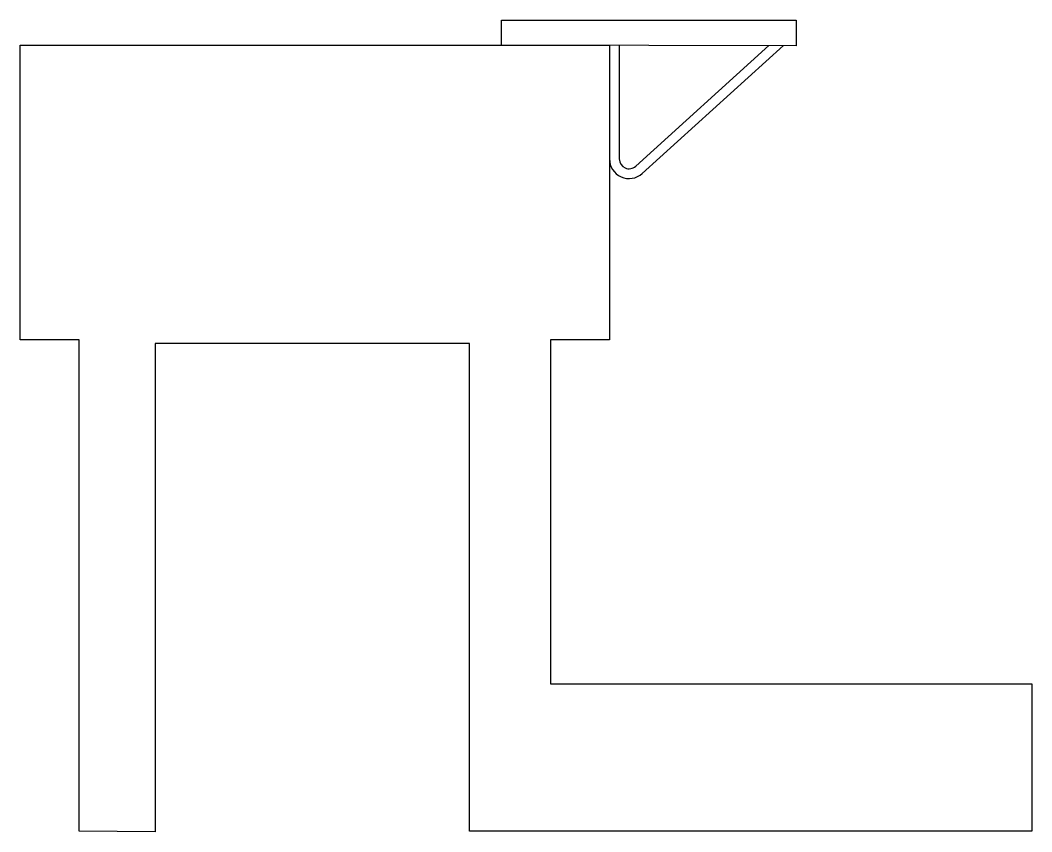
# Model space of a CAD drawing. Extents: x -1030 to 0, y -1 to 825.
import ezdxf

# ---------------------------------------------------------------- set-up
doc = ezdxf.new("R2010")
doc.units = 0
doc.header["$LTSCALE"] = 50
doc.layers.get('0').update_dxf_attribs({"linetype": 'CONTINUOUS'})

msp = doc.modelspace()

# ---------------------------------------------------------------- linework, layer by layer
at = {"color": 0}
for points in [[(-540, 800), (-540, 825.2), (-240, 825.2), (-240, 799.2)], [(-970, 0), (-970, 500), (-1030, 500), (-1030, 800), (-430, 800), (-430, 500), (-490, 500), (-490, 150), (0, 150), (0, 0), (-572.4, 0), (-572.4, 496.2), (-892.6, 496.2), (-892.6, -0.6)]]:
    msp.add_lwpolyline(points, close=True, dxfattribs=at)
for points in [[(-430, 800), (-430, 684.1, 0.650587), (-396.6, 669.3), (-252.9, 799.6)], [(-420, 800), (-420, 684.1, 0.650587), (-403.3, 676.7), (-267.8, 799.5)]]:
    msp.add_lwpolyline(points, format="xyb", dxfattribs=at)

doc.saveas('drawing.dxf')
